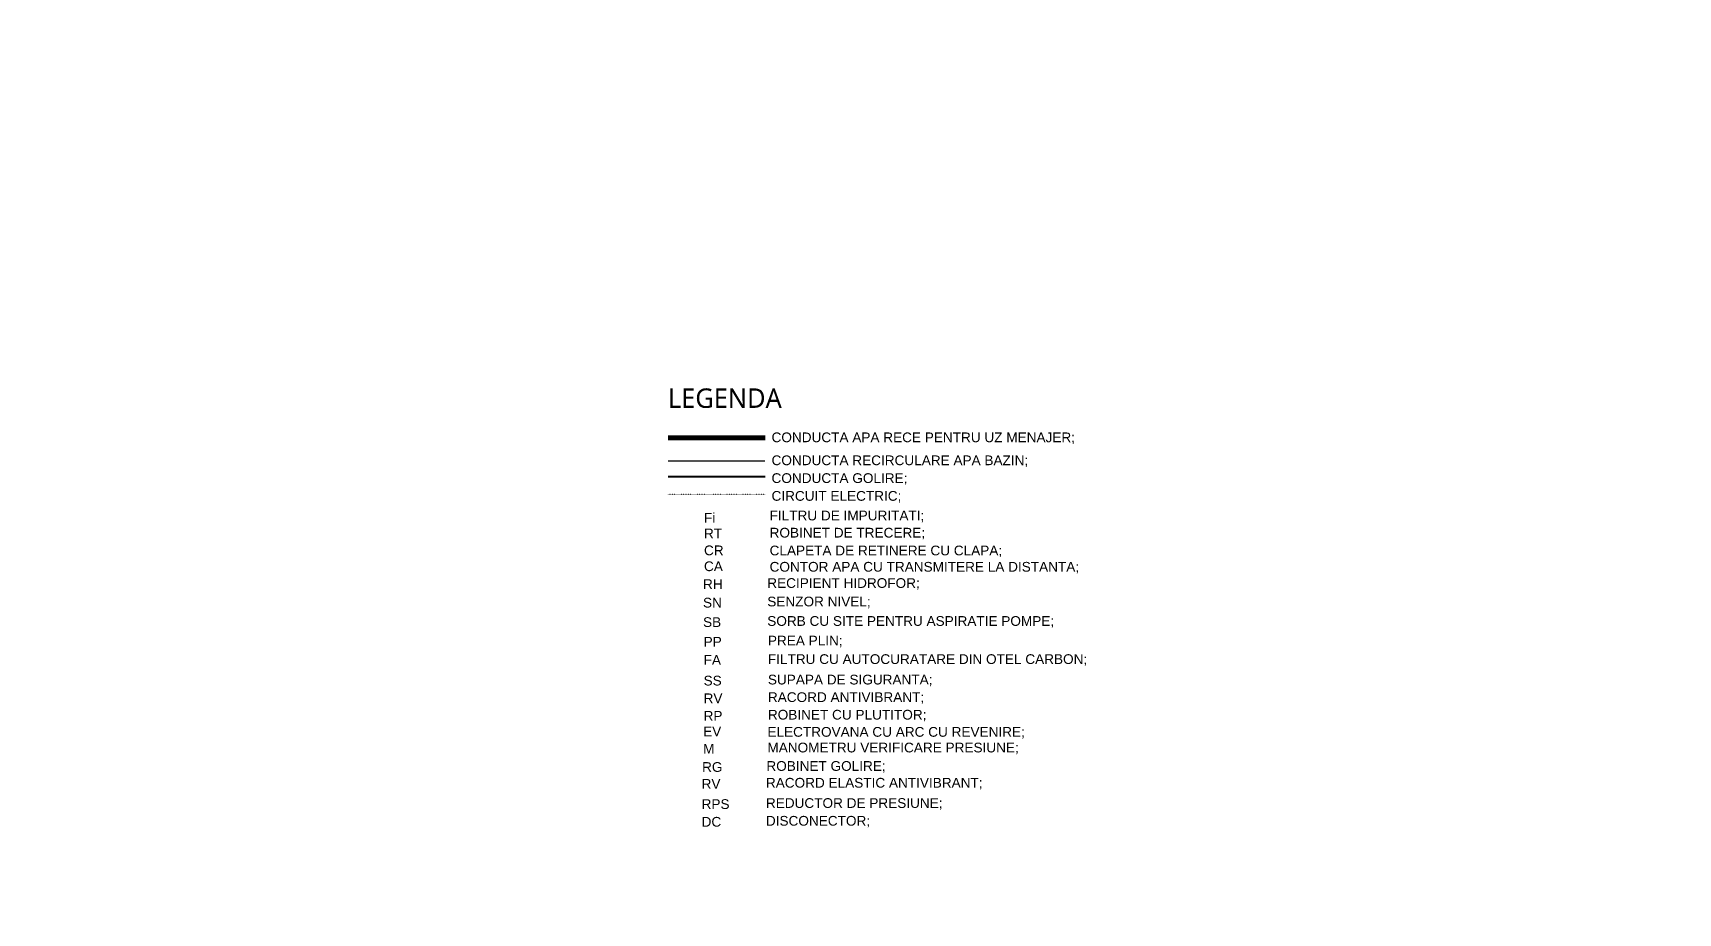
# Model space of a CAD drawing. Header units: millimetres. Extents: x 0 to 53377, y 0 to 36189.
# Drawn here: x 0 to 33828, y 0 to 18095 of the extents above; entities that cross this region are included whole.
import ezdxf
from ezdxf import colors
from ezdxf.entities.mleader import LeaderData, LeaderLine
from ezdxf.math import Vec2, Vec3

# ---------------------------------------------------------------- set-up
doc = ezdxf.new("R2010")
doc.units = ezdxf.units.MM
doc.linetypes.add('ACAD_ISO07W100', pattern=[3, 0, -3])
for name, color, linetype in [('MC-SAN-TEXT', 7, 'Continuous'), ('MC-SAN-VANE', 7, 'Continuous'), ('SAN-MC-TEXT', 7, 'Continuous')]:
    doc.layers.add(name, color=color, linetype=linetype)
for name, color, linetype, lineweight in [('MC-SAN-TEXT(RO)', 7, 'Continuous', 5), ('SAN-MC-Circuit_Informatii', 83, 'ACAD_ISO07W100', 25), ('SAN-MC-COLD WATER', 5, 'Continuous', 30), ('SAN-MC-DRAINING', 42, 'Continuous', 5), ('SAN-MC-GRAY WATER', 6, 'GW_LINE', 30)]:
    doc.layers.add(name, color=color, linetype=linetype, lineweight=lineweight)
doc.styles.add('AS_LUCIDA', font='l_10646.ttf')
doc.styles.get("Standard").update_dxf_attribs({"font": 'arial.ttf'})
doc.linetypes.add('GW_LINE', pattern='A,50,15,["GW",Standard,S=0.1,R=0,X=2.5,Y=-6],-30', length=95)

msp = doc.modelspace()

# ---------------------------------------------------------------- linework, layer by layer
at = {"layer": 'SAN-MC-Circuit_Informatii', "linetype": 'ACAD_ISO07W100', "ltscale": 0.3, "elevation": 0}
msp.add_lwpolyline([(15057, 8606), (13057, 8606)], dxfattribs=at)
at = {"layer": 'SAN-MC-COLD WATER', "const_width": 100, "elevation": 0}
msp.add_lwpolyline([(15057, 9772), (13057, 9772)], dxfattribs=at)
at = {"layer": 'SAN-MC-DRAINING', "const_width": 35, "elevation": 0}
msp.add_lwpolyline([(15057, 8972), (13057, 8972)], dxfattribs=at)
at = {"layer": 'SAN-MC-GRAY WATER', "ltscale": 8, "const_width": 30, "elevation": 0}
msp.add_lwpolyline([(13056, 9293), (15056, 9293)], dxfattribs=at)

# ---------------------------------------------------------------- texts
at = {"color": 7, "insert": (13057, 10786), "char_height": 400, "width": 6277.94, "attachment_point": 1, "style": 'AS_LUCIDA'}
msp.add_mtext('LEGENDA', dxfattribs=at)
at = {"layer": 'MC-SAN-TEXT', "char_height": 200, "attachment_point": 7}
for s, insert, width in [('CONDUCTA APA RECE PENTRU UZ MENAJER;', (15188, 9643), 8947.11), ('CONDUCTA RECIRCULARE APA BAZIN;', (15188, 9171), 8947.11), ('CONDUCTA GOLIRE;', (15188, 8805), 8947.11), ('CIRCUIT ELECTRIC;', (15188, 8439), 8947.11), ('FILTRU DE IMPURITATI;', (15148, 8036), 8197.84), ('ROBINET DE TRECERE;', (15148, 7683), 8197.84), ('CLAPETA DE RETINERE CU CLAPA;', (15148, 7317), 8197.84), ('CONTOR APA CU TRANSMITERE LA DISTANTA;', (15148, 6982), 8197.84), ('PREA PLIN;', (15113, 5465), 8197.84), ('FILTRU CU AUTOCURATARE DIN OTEL CARBON;', (15113, 5084), 8197.84), ('SUPAPA DE SIGURANTA;', (15113, 4663), 8197.84), ('RACORD ANTIVIBRANT;', (15113, 4302), 8197.84), ('ROBINET CU PLUTITOR;', (15113, 3941), 8197.84), ('ELECTROVANA CU ARC CU REVENIRE;', (15103, 3588), 8197.84), ('MANOMETRU VERIFICARE PRESIUNE;', (15103, 3266), 8197.84), ('ROBINET GOLIRE;', (15082, 2887), 8197.84), ('RACORD ELASTIC ANTIVIBRANT;', (15072, 2542), 8197.84), ('REDUCTOR DE PRESIUNE;', (15072, 2125), 8197.84), ('DISCONECTOR;', (15072, 1760), 8197.84)]:
    msp.add_mtext(s, dxfattribs=dict(at, insert=insert, width=width))
at = {"layer": 'MC-SAN-TEXT(RO)'}
for s, p in [('RECIPIENT HIDROFOR;', (15100, 6685)), ('SENZOR NIVEL;', (15100, 6305)), ('SORB CU SITE PENTRU ASPIRATIE POMPE;', (15100, 5905))]:
    msp.add_text(s, height=200, dxfattribs=at).set_placement(p)
at = {"layer": 'SAN-MC-TEXT'}
for s, p in [('RH', (13779, 6662)), ('SN', (13779, 6282)), ('SB', (13779, 5882))]:
    msp.add_text(s, height=200, dxfattribs=at).set_placement(p)
at = {"layer": 'SAN-MC-TEXT', "char_height": 200, "width": 8197.84, "attachment_point": 7}
for s, insert in [('Fi', (13799, 8027)), ('RT', (13799, 7704)), ('CR', (13799, 7354)), ('CA', (13799, 7027)), ('PP', (13791, 5478)), ('FA', (13791, 5105)), ('SS', (13791, 4676)), ('RV', (13791, 4315)), ('RP', (13791, 3954)), ('EV', (13781, 3634)), ('M', (13781, 3279)), ('RG', (13760, 2900)), ('RV', (13750, 2556)), ('RPS', (13750, 2138)), ('DC', (13750, 1774))]:
    msp.add_mtext(s, dxfattribs=dict(at, insert=insert))

# ---------------------------------------------------------------- leaders
at = {"layer": 'MC-SAN-VANE'}
ml = msp.add_multileader_mtext('Standard', dxfattribs=at)
ml.set_content('\\pxi-2,l2,ql;Vas stocare clor', color=256)
ml.set_leader_properties()
ml.build(insert=Vec2(0, 0))
ml.multileader.update_dxf_attribs({"dogleg_length": 0.36, "arrow_head_size": 100})
ctx = ml.context
ctx.base_point, ctx.char_height, ctx.arrow_head_size, ctx.landing_gap_size, ctx.plane_origin = Vec3(29090, 33297), 100, 100, 0.09, Vec3(31594, 33848)
notes = []
notes.append((ctx, [(0, (0, 0, 0), (0, 0), (1, 0), 1, [])]))
ctx.mtext.insert, ctx.mtext.width, ctx.mtext.defined_height, ctx.mtext.flow_direction = Vec3(29090, 33343), 4738.62, 743, 5
for ctx, leaders in notes:
    for number, flags, end, landing, length, lines in leaders:
        leader = LeaderData()
        leader.index, (leader.has_last_leader_line, leader.has_dogleg_vector, leader.attachment_direction) = number, flags
        leader.last_leader_point, leader.dogleg_vector, leader.dogleg_length = Vec3(end), Vec3(landing), length
        for number, points, colour, breaks in lines:
            line = LeaderLine()
            line.index, line.vertices, line.color, line.breaks = number, Vec3.list(points), colors.encode_raw_color(colour), breaks
            leader.lines.append(line)
        ctx.leaders.append(leader)

doc.saveas('drawing.dxf')
